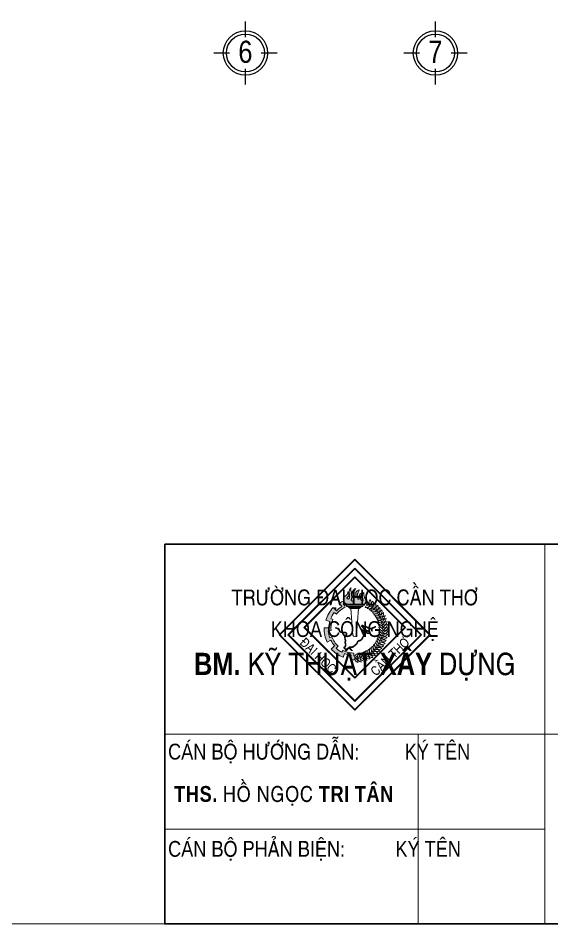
# Model space of a CAD drawing. Extents: x -1107188 to -523840, y 39692 to 514392.
# Drawn here: x -1042003 to -1033575, y 99592 to 113909 of the extents above; entities that cross this region are included whole.
import ezdxf
from ezdxf.enums import TextEntityAlignment as Align

# ---------------------------------------------------------------- set-up
doc = ezdxf.new("R2010")
doc.units = 0
doc.layers.get('0').update_dxf_attribs({"color": 255, "linetype": 'CONTINUOUS'})
doc.layers.add('00-KICH THUOC', color=6, linetype='CONTINUOUS', lineweight=9)
doc.layers.add('TAGS', color=60, linetype='CONTINUOUS')
doc.styles.add('SO BV', font='', dxfattribs={"height": 200})
doc.styles.get("Standard").update_dxf_attribs({"font": ''})
doc.styles.add('TEN BV', font='', dxfattribs={"height": 350})
doc.styles.add('VNI-HELVE-CONDENSEN', font='')
doc.styles.get('SO BV').set_extended_font_data('VNI-Helve-Condense')
doc.styles.get('Standard').set_extended_font_data('VNI-Helve-Condense')
doc.styles.get('TEN BV').set_extended_font_data('VNI-Helve-Condense', bold=True)
doc.styles.get('VNI-HELVE-CONDENSEN').set_extended_font_data('VNI-Helve-Condense')

# ---------------------------------------------------------------- blocks, each defined once
blk = doc.blocks.new('A$C206177D3')
at = {"layer": 'TAGS', "ltscale": 1000}
for p, q in [((-37, 240), (-37, 490)), ((-287, -10), (-537, -10)), ((463, -10), (213, -10)), ((-37, -510), (-37, -260))]:
    blk.add_line(p, q, dxfattribs=at)
blk.add_circle((-37, -10), 350, dxfattribs=at)
at = {"layer": 'TAGS', "color": 254, "ltscale": 1000}
blk.add_circle((-37, -10), 300, dxfattribs=at)
at = {"layer": 'TAGS', "ltscale": 1000, "style": 'VNI-HELVE-CONDENSEN'}
blk.add_attdef('A', text='', height=350, dxfattribs=at).set_placement((-38, -166), align=Align.CENTER)
blk = doc.blocks.new('logo DHCT')
h = blk.add_hatch(color=4)
h.set_gradient(color1=(244, 128, 11), one_color=1, tint=1, name='HEMISPHERICAL')
edge = h.paths.add_edge_path()
edge.add_spline(control_points=[(1291.3, 565.8), (1291.4, 566.1), (1291.8, 566.8), (1291.7, 568.1), (1291.8, 569.6), (1291.7, 571), (1290.8, 572), (1290.1, 573.3), (1289.4, 574.8), (1289, 576.7), (1287.8, 578.3), (1289.6, 582.4), (1287.6, 580.9), (1286.3, 580.8), (1285.9, 579.4), (1285.5, 578.1), (1284.8, 576.8), (1284.9, 574.9), (1286.6, 573.8), (1287.1, 572), (1287, 570.5), (1288, 569.2), (1286.8, 568.3), (1285.7, 568), (1284.7, 569), (1283.8, 570.1), (1283.2, 571.7), (1283, 573.3), (1283.2, 574.8), (1283.8, 576.2), (1284.2, 577.7), (1284.5, 579), (1286.1, 580.6), (1285.1, 580.6), (1284.7, 580.3), (1283.9, 580.2), (1283.1, 579.8), (1281.6, 579.1), (1282, 577), (1280.8, 575.6), (1280.9, 574.1), (1281.3, 572.9), (1281.2, 571.6), (1280.5, 571.2), (1280, 571), (1279, 571), (1279.4, 572.3), (1279.3, 573.3), (1279.4, 574.5), (1279, 575.8), (1278.9, 577.2), (1278.1, 578.6), (1278.6, 579.8), (1279.5, 580.8), (1279.8, 582.3), (1280.5, 583.5), (1281.8, 586), (1280.6, 585.6), (1279.9, 584.9), (1278.7, 584.9), (1277.8, 584), (1277.1, 583.3), (1276.2, 582.5), (1275.3, 581.3), (1276.2, 579.9), (1275.8, 578.6), (1276.4, 577.3), (1276.2, 576.2), (1276.9, 574.7), (1275.6, 574.8), (1274.9, 575.2), (1274.1, 576), (1273.5, 577.2), (1273.5, 578.8), (1273.5, 580.5), (1272.9, 582.5), (1273.7, 584.7), (1274.6, 586.1), (1276.4, 588.5), (1274.4, 587.1), (1273.2, 587), (1273, 586), (1272.6, 585.4), (1271.6, 585), (1271.3, 583.7), (1270.5, 582.6), (1270.3, 581.3), (1270.7, 579.9), (1271.2, 578.4), (1271.6, 576.4), (1270.3, 575.1), (1270.7, 573.5), (1271.2, 572.2), (1271.7, 570.8), (1271.9, 569.5), (1271.6, 568.5), (1270.6, 567.8), (1269.2, 568.2), (1268.5, 569.7), (1269.1, 571.1), (1269.1, 572.9), (1269.8, 574.8), (1269.1, 576.9), (1269.7, 578.7), (1268.5, 580.2), (1269.1, 581.5), (1269.2, 583.1), (1267.4, 584.5), (1267.9, 586.6), (1268.7, 590.8), (1267.6, 588), (1266.3, 587.3), (1266, 585.4), (1265.1, 583.9), (1265.1, 581.6), (1266.1, 579.7), (1265.7, 577.6), (1265.2, 576.1), (1266, 574.8), (1265.9, 573.3), (1265.5, 572), (1264.2, 570.9), (1262.9, 571.8), (1261.6, 572.7), (1262.4, 573.9), (1263.2, 574.5), (1263.9, 575.7), (1265.3, 576.7), (1265, 578.5), (1264.8, 580.1), (1264.4, 581.5), (1262.9, 584), (1263.4, 580.7), (1262.9, 578.8), (1260.5, 577.3), (1258.8, 575.2), (1255.6, 573.3), (1256.5, 570.5), (1256.7, 568.8), (1256.8, 568.3)], knot_values=[7.200197, 7.200197, 7.200197, 7.200197, 8.030576, 9.644933, 10.883085, 12.777157, 13.396436, 14.840704, 17.117317, 18.410085, 20.485772, 23.714493, 24.822738, 26.157319, 27.37694, 28.551663, 30.392496, 31.76009, 33.869391, 35.710224, 37.338793, 38.396791, 39.798244, 40.674529, 41.740278, 43.598113, 45.047487, 46.798527, 48.427092, 49.485089, 51.287992, 52.784287, 54.445744, 54.569674, 55.47182, 55.982761, 56.92644, 58.266554, 60.28218, 62.168342, 63.406494, 64.669207, 66.053544, 66.672982, 67.064839, 67.81865, 68.932986, 70.047322, 71.037843, 72.300558, 74.194632, 75.252627, 76.664426, 77.832795, 79.282165, 80.943626, 83.106067, 83.497924, 84.117362, 86.119235, 86.644777, 87.871047, 89.097311, 90.372341, 91.784136, 93.269919, 94.29098, 95.781922, 96.903124, 97.770618, 98.601803, 99.477711, 100.862256, 102.476619, 104.337974, 105.844285, 108.787512, 110.402283, 112.292715, 113.789908, 115.010275, 115.677128, 116.570221, 117.292668, 118.844386, 119.952028, 121.458342, 122.599909, 124.402809, 126.264164, 128.037207, 129.158412, 130.99925, 132.292013, 133.659606, 134.717601, 135.337039, 136.990371, 138.486671, 139.628238, 141.379279, 143.883331, 145.389645, 147.742133, 148.96175, 150.590319, 151.704656, 153.662922, 156.139226, 158.888412, 160.592752, 161.85096, 163.750685, 165.65041, 167.206655, 170.17292, 171.744999, 173.537426, 174.734812, 176.068735, 177.762125, 178.874382, 180.568831, 181.827045, 182.821479, 184.079688, 185.191658, 186.928692, 188.707254, 190.279327, 191.68554, 193.598606, 195.377173, 197.91218, 199.962953, 203.269647, 206.415178, 209.535613, 211.079968, 211.079968, 211.079968, 211.079968], degree=3, periodic=0)
edge.add_spline(control_points=[(1256.8, 568.3), (1256.9, 567.8), (1257.4, 565.5), (1259.8, 564.4), (1261.6, 563.5)], knot_values=[0, 0, 0, 0, 1.638921, 7.200197, 7.200197, 7.200197, 7.200197], degree=3, periodic=0)
edge.add_line((1261.6, 563.5), (1289.9, 563.5))
edge.add_spline(control_points=[(1289.9, 563.5), (1290.3, 564.1), (1290.7, 564.8), (1291.1, 565.5)], knot_values=[211.477879, 211.477879, 211.477879, 211.477879, 213.794614, 213.794614, 213.794614, 213.794614], degree=3, periodic=0)
edge.add_arc((1297.4, 568.4), 6.99, 202.4258, 205.0361, ccw=False)
edge.add_arc((1292.2, 558.9), 6.99, 98.0318, 100.8016, ccw=False)
h = blk.add_hatch(color=4)
edge = h.paths.add_edge_path()
edge.add_line((1241.8, 550), (1245.3, 547.3))
edge.add_arc((1275.6, 523.6), 38.5, 115.2385, 141.8919, ccw=False)
edge.add_line((1259.2, 558.4), (1257.7, 561.6))
edge.add_arc((1275.6, 523.6), 42, 113.9203, 115.2385, ccw=False)
edge.add_line((1258.5, 562), (1258.5, 563.5))
edge.add_line((1258.5, 563.5), (1261.6, 563.5))
edge.add_spline(control_points=[(1261.6, 563.5), (1259.8, 564.4), (1257.4, 565.5), (1256.9, 567.8), (1256.8, 568.3)], knot_values=[0, 0, 0, 0, 5.561275, 7.200197, 7.200197, 7.200197, 7.200197], degree=3, periodic=0)
edge.add_arc((1275.6, 523.6), 48.5, 112.7715, 121.3592)
edge.add_line((1250.3, 565), (1253.7, 559.4))
edge.add_arc((1275.6, 523.6), 42, 121.3592, 135.9572)
edge.add_line((1245.4, 552.8), (1240, 557.9))
edge.add_arc((1275.2, 524.5), 48.5, 136.4575, 163.8592)
edge.add_line((1228.5, 537.9), (1234.8, 536.1))
edge.add_arc((1275.2, 524.5), 42, 163.8592, 178.4572)
edge.add_line((1233.2, 525.6), (1225.7, 525.7))
edge.add_arc((1274.3, 524.8), 48.5, 178.9575, 206.3592)
edge.add_line((1230.8, 503.3), (1236.6, 506.2))
edge.add_arc((1274.3, 524.8), 42, 206.3592, 220.9572)
edge.add_line((1242.5, 497.3), (1237, 492.4))
edge.add_arc((1273.3, 524.5), 48.5, 221.4575, 248.8592)
edge.add_line((1255.8, 479.2), (1258.2, 485.3))
edge.add_arc((1273.3, 524.5), 42, 248.8592, 263.4572)
edge.add_line((1268.6, 482.8), (1267.8, 475.4))
edge.add_arc((1272.9, 523.7), 48.5, 263.9575, 272.1356)
edge.add_arc((1281.2, 477.7), 6.99, 175.9143, 201.6155, ccw=False)
edge.add_arc((1281.2, 478.7), 6.99, 163.5896, 184.0857, ccw=False)
edge.add_line((1274.5, 480.7), (1274.4, 481.7))
edge.add_arc((1272.9, 523.7), 42, 270.0781, 272.1356, ccw=False)
edge.add_line((1272.9, 481.7), (1272.9, 486))
edge.add_arc((1273.3, 524.5), 38.5, 242.7385, 269.3919, ccw=False)
edge.add_line((1255.7, 490.3), (1254.1, 487.2))
edge.add_arc((1273.3, 524.5), 42, 227.5781, 242.7385, ccw=False)
edge.add_line((1245, 493.5), (1248, 496.7))
edge.add_arc((1274.3, 524.8), 38.5, 200.2385, 226.8919, ccw=False)
edge.add_line((1238.2, 511.5), (1234.9, 510.3))
edge.add_arc((1274.3, 524.8), 42, 185.0781, 200.2385, ccw=False)
edge.add_line((1232.4, 521.1), (1236.8, 521.5))
edge.add_arc((1275.2, 524.5), 38.5, 157.7385, 184.3919, ccw=False)
edge.add_line((1239.5, 539), (1236.3, 540.4))
edge.add_arc((1275.2, 524.5), 42, 142.5781, 157.7385, ccw=False)
at = {"color": 4}
for p, q in [((1250.3, 565), (1253.7, 559.4)), ((1259.2, 558.4), (1257.7, 561.6)), ((1245.4, 552.8), (1240, 557.9)), ((1241.8, 550), (1245.3, 547.3)), ((1228.5, 537.9), (1234.8, 536.1)), ((1239.5, 539), (1236.3, 540.4)), ((1233.2, 525.6), (1225.7, 525.7)), ((1232.4, 521.1), (1236.8, 521.5)), ((1230.8, 503.3), (1236.6, 506.2)), ((1238.2, 511.5), (1234.9, 510.3)), ((1242.5, 497.3), (1237, 492.4)), ((1245, 493.5), (1248, 496.7)), ((1255.7, 490.3), (1254.1, 487.2)), ((1255.8, 479.2), (1258.2, 485.3)), ((1268.6, 482.8), (1267.8, 475.4)), ((1272.9, 481.7), (1272.9, 486))]:
    blk.add_line(p, q, dxfattribs=at)
for points in [[(1274.2, 395.5), (1393.7, 515), (1274.2, 634.5), (1154.7, 515)], [(1274.2, 396.1), (1393.1, 515), (1274.2, 633.9), (1155.3, 515)], [(1274.2, 396.7), (1392.5, 515), (1274.2, 633.2), (1155.9, 515)], [(1274.2, 409.5), (1379.7, 515), (1274.2, 620.4), (1168.8, 515)], [(1274.2, 410.1), (1379.1, 515), (1274.2, 619.8), (1169.4, 515)], [(1274.2, 410.8), (1378.4, 515), (1274.2, 619.2), (1170, 515)], [(1274.2, 446.2), (1354.4, 526.4), (1274.2, 606.6), (1194.1, 526.4)], [(1274.2, 446.9), (1353.8, 526.4), (1274.2, 606), (1194.7, 526.4)], [(1274.2, 447.5), (1353.1, 526.4), (1274.2, 605.3), (1195.3, 526.4)], [(1258.5, 561.5), (1289.9, 561.5), (1289.9, 563.5), (1258.5, 563.5)]]:
    blk.add_lwpolyline(points, close=True, dxfattribs=at)
for points in [[(1287.2, 561.5), (1261.3, 561.5)], [(1261.3, 561.5), (1261.3, 559.5)], [(1261.3, 559.5), (1287.2, 559.5)], [(1287.2, 559.5), (1261.3, 559.5)], [(1264, 559.5), (1264, 558.5)], [(1284.4, 558.5), (1264, 558.5)], [(1265.4, 558.5), (1265.4, 557.5)], [(1283.1, 558.5), (1283.1, 557.5)], [(1284.4, 559.5), (1284.4, 558.5)], [(1287.2, 561.5), (1287.2, 559.5)], [(1265.4, 557.5), (1283.1, 557.5)], [(1266.7, 557.5), (1266.7, 556.5)], [(1266.7, 556.5), (1281.7, 556.5)], [(1268.1, 556.5), (1271.4, 514.5)], [(1280.3, 556.5), (1277, 514.5)], [(1281.7, 557.5), (1281.7, 556.5)], [(1274.7, 475.2), (1274.4, 481.7)]]:
    blk.add_lwpolyline(points, dxfattribs=at)
for centre, radius, start, end in [((1275.6, 523.6), 38.5, 115.2385, 141.8919), ((1275.6, 523.6), 42, 121.3592, 135.9572), ((1275.6, 523.6), 48.5, 112.7715, 121.3592), ((1275.6, 523.6), 42, 113.9203, 115.2385), ((1296.6, 554.9), 6.99, 72.9826, 151.3584), ((1292.6, 564.9), 6.99, 252.9826, 331.3584), ((1292.2, 558.9), 6.99, 22.4258, 100.8016), ((1297.4, 568.4), 6.99, 202.4258, 280.8016), ((1299.5, 552.6), 6.99, 67.528, 145.9038), ((1296.4, 563), 6.99, 247.528, 325.9038), ((1303.9, 566.2), 6.99, 143.1871, 221.5629), ((1293.1, 565.8), 6.99, 323.1871, 41.5629), ((1307.8, 563.2), 6.99, 137.7325, 216.1083), ((1297, 563.8), 6.99, 317.7325, 36.1083), ((1311.5, 559.8), 6.99, 132.278, 210.6538), ((1300.8, 561.4), 6.99, 312.278, 30.6538), ((1314.8, 556.1), 6.99, 126.8234, 205.1992), ((1304.2, 558.7), 6.99, 306.8234, 25.1992), ((1275.2, 524.5), 48.5, 136.4575, 163.8592), ((1275.2, 524.5), 42, 142.5781, 157.7385), ((1302.2, 550.1), 6.99, 62.0735, 140.4493), ((1300.1, 560.7), 6.99, 242.0735, 320.4493), ((1304.6, 547.3), 6.99, 56.6189, 134.9948), ((1303.5, 558.1), 6.99, 236.6189, 314.9948), ((1306.7, 544.3), 6.99, 51.1644, 129.5402), ((1306.6, 555.1), 6.99, 231.1644, 309.5402), ((1308.5, 541.1), 6.99, 45.7099, 124.0857), ((1309.5, 551.9), 6.99, 225.7099, 304.0857), ((1310.1, 537.8), 6.99, 40.2553, 118.6311), ((1317.7, 552.1), 6.99, 121.3689, 199.7447), ((1307.5, 555.7), 6.99, 301.3689, 19.7447), ((1320.2, 547.9), 6.99, 115.9143, 194.2901), ((1310.4, 552.4), 6.99, 295.9143, 14.2901), ((1322.3, 543.4), 6.99, 110.4598, 188.8356), ((1313, 548.8), 6.99, 290.4598, 8.8356), ((1315.2, 545.1), 6.99, 285.0052, 3.3811), ((1324, 538.7), 6.99, 105.0052, 183.3811), ((1275.2, 524.5), 42, 163.8592, 178.4572), ((1275.2, 524.5), 38.5, 157.7385, 184.3919), ((1312, 548.4), 6.99, 220.2553, 298.6311), ((1311.3, 534.3), 6.99, 34.8008, 113.1766), ((1314.2, 544.7), 6.99, 214.8008, 293.1766), ((1312.1, 530.7), 6.99, 29.3462, 107.722), ((1316.1, 540.8), 6.99, 209.3462, 287.722), ((1312.6, 527.1), 6.99, 23.8917, 102.2675), ((1317.5, 536.8), 6.99, 203.8917, 282.2675), ((1318.6, 532.6), 6.99, 198.4371, 276.8129), ((1312.8, 523.4), 6.99, 18.4371, 96.8129), ((1317.1, 541.1), 6.99, 279.5507, 357.9265), ((1325.2, 533.9), 6.99, 99.5507, 177.9265), ((1318.5, 536.9), 6.99, 274.0962, 352.472), ((1326, 529), 6.99, 94.0962, 172.472), ((1319.6, 532.6), 6.99, 268.6416, 347.0174), ((1326.2, 524.1), 6.99, 88.6416, 167.0174), ((1274.3, 524.8), 48.5, 178.9575, 206.3592), ((1274.3, 524.8), 42, 185.0781, 200.2385), ((1318.8, 515.4), 6.99, 176.6189, 254.9948), ((1310, 509.1), 6.99, 356.6189, 74.9948), ((1319.4, 519.7), 6.99, 182.0735, 260.4493), ((1311.2, 512.6), 6.99, 2.0735, 80.4493), ((1319.3, 528.3), 6.99, 192.9826, 271.3584), ((1312.6, 519.8), 6.99, 12.9826, 91.3584), ((1319.5, 524), 6.99, 187.528, 265.9038), ((1312.1, 516.1), 6.99, 7.528, 85.9038), ((1324.3, 509.4), 6.99, 72.278, 150.6538), ((1320.3, 519.5), 6.99, 252.278, 330.6538), ((1325.4, 514.2), 6.99, 77.7325, 156.1083), ((1320.5, 523.9), 6.99, 257.7325, 336.1083), ((1320.3, 528.3), 6.99, 263.1871, 341.5629), ((1326.1, 519.1), 6.99, 83.1871, 161.5629), ((1274.3, 524.8), 42, 206.3592, 220.9572), ((1274.3, 524.8), 38.5, 200.2385, 226.8919), ((1274.2, 515), 2.82, 189.7838, 350.2162), ((1312.6, 499.4), 6.99, 154.8008, 233.1766), ((1302.1, 496.8), 6.99, 334.8008, 53.1766), ((1314.7, 503.2), 6.99, 160.2553, 238.6311), ((1304.5, 499.6), 6.99, 340.2553, 58.6311), ((1316.5, 507.1), 6.99, 165.7099, 244.0857), ((1306.7, 502.6), 6.99, 345.7099, 64.0857), ((1317.8, 511.2), 6.99, 171.1644, 249.5402), ((1308.5, 505.8), 6.99, 351.1644, 69.5402), ((1318.3, 495.9), 6.99, 55.9143, 134.2901), ((1317.3, 506.6), 6.99, 235.9143, 314.2901), ((1320.7, 500.2), 6.99, 61.3689, 139.7447), ((1318.7, 510.8), 6.99, 241.3689, 319.7447), ((1322.7, 504.7), 6.99, 66.8234, 145.1992), ((1319.7, 515.1), 6.99, 246.8234, 325.1992), ((1273.3, 524.5), 48.5, 221.4575, 248.8592), ((1273.3, 524.5), 42, 227.5781, 242.7385), ((1273.3, 524.5), 38.5, 242.7385, 269.3919), ((1289.5, 480.8), 6.99, 116.6189, 194.9948), ((1279.7, 485.3), 6.99, 296.6189, 14.9948), ((1293.5, 482.5), 6.99, 122.0735, 200.4493), ((1283.3, 486), 6.99, 302.0735, 20.4493), ((1297.3, 484.5), 6.99, 127.528, 205.9038), ((1286.8, 487), 6.99, 307.528, 25.9038), ((1300.9, 486.9), 6.99, 132.9826, 211.3584), ((1290.2, 488.4), 6.99, 312.9826, 31.3584), ((1304.3, 489.6), 6.99, 138.4371, 216.8129), ((1293.5, 490), 6.99, 318.4371, 36.8129), ((1307.4, 492.6), 6.99, 143.8917, 222.2675), ((1296.6, 492), 6.99, 323.8917, 42.2675), ((1304.9, 481.5), 6.99, 34.0962, 112.472), ((1308, 491.8), 6.99, 214.0962, 292.472), ((1310.2, 495.9), 6.99, 149.3462, 227.722), ((1299.4, 494.3), 6.99, 329.3462, 47.722), ((1308.7, 484.6), 6.99, 39.5507, 117.9265), ((1310.8, 495.2), 6.99, 219.5507, 297.9265), ((1312.3, 488), 6.99, 45.0052, 123.3811), ((1313.4, 498.8), 6.99, 225.0052, 303.3811), ((1315.5, 491.8), 6.99, 50.4598, 128.8356), ((1315.5, 502.6), 6.99, 230.4598, 308.8356), ((1273.3, 524.5), 42, 248.8592, 263.4572), ((1272.9, 523.7), 48.5, 263.9575, 272.1356), ((1272.9, 523.7), 42, 270.0781, 272.1356), ((1281.2, 478.7), 6.99, 105.7099, 184.0857), ((1272.3, 485), 6.99, 285.7099, 4.0857), ((1281.2, 477.7), 6.99, 175.9143, 254.2901), ((1272.3, 471.5), 6.99, 355.9143, 74.2901), ((1285.4, 479.6), 6.99, 111.1644, 189.5402), ((1276, 484.9), 6.99, 291.1644, 9.5402), ((1285.5, 478.6), 6.99, 181.3689, 259.7447), ((1277.3, 471.6), 6.99, 1.3689, 79.7447), ((1289.7, 479.9), 6.99, 186.8234, 265.1992), ((1282.2, 472.1), 6.99, 6.8234, 85.1992), ((1293.8, 481.5), 6.99, 192.278, 270.6538), ((1287.1, 473.1), 6.99, 12.278, 90.6538), ((1297.7, 483.6), 6.99, 197.7325, 276.1083), ((1291.8, 474.5), 6.99, 17.7325, 96.1083), ((1296.4, 476.4), 6.99, 23.1871, 101.5629), ((1301.4, 486), 6.99, 203.1871, 281.5629), ((1300.7, 478.7), 6.99, 28.6416, 107.0174), ((1304.8, 488.8), 6.99, 208.6416, 287.0174)]:
    blk.add_arc(centre, radius, start, end, dxfattribs=at)
for points in [[(1261.6, 563.5), (1257.2, 566.8), (1256.5, 569.9), (1256.3, 573), (1258.5, 575.3), (1261, 577.5), (1262.5, 578.8), (1263.2, 581.3), (1263.2, 583), (1264.3, 581.5), (1264.8, 580.1), (1265, 578.6), (1265, 576.8), (1263.9, 575.5), (1263.2, 574.6), (1262.3, 573.7), (1261.9, 572.8), (1262.8, 571.9), (1264.3, 571.3), (1265.2, 571.9), (1265.9, 573.5), (1265.9, 574.8), (1265.4, 575.9), (1265.7, 577.7), (1265.9, 579.3), (1265.2, 582.1), (1265.2, 583.7), (1265.9, 585.5), (1266.5, 587.3), (1267.4, 588.2), (1268.3, 589.6), (1267.9, 586.9), (1267.9, 584.4), (1269.1, 582.8), (1269.1, 581.7), (1268.8, 580.1), (1269.3, 579), (1269.3, 576.6), (1269.6, 575.1), (1269.2, 572.6), (1268.9, 570.9), (1268.7, 569.8), (1269.3, 568.4), (1270.9, 568.1), (1271.4, 568.4), (1271.8, 569.4), (1271.7, 570.8), (1271.3, 572), (1270.7, 573.8), (1270.5, 574.9), (1271.3, 576.5), (1271.2, 578.3), (1270.7, 580.1), (1270.4, 581.2), (1270.7, 582.7), (1271.2, 583.7), (1271.9, 585), (1272.5, 585.4), (1273, 586.1), (1273.3, 586.8), (1274.4, 587.3), (1275.7, 587.9), (1274.8, 586.3), (1273.9, 584.9), (1273.1, 582.1), (1273.4, 580.6), (1273.5, 578.7), (1273.6, 577.1), (1274.3, 575.9), (1274.9, 575.2), (1275.6, 574.9), (1276.5, 574.9), (1276.4, 576), (1276.2, 577.5), (1276, 578.5), (1276, 580), (1275.6, 581.3), (1276.2, 582.4), (1277.1, 583.3), (1278, 584.2), (1278.3, 584.5), (1280.2, 585.3), (1280.7, 585.6), (1281.1, 585.8), (1280.6, 583.7), (1279.8, 582.2), (1279.3, 580.8), (1278.7, 579.8), (1278.3, 578.5), (1278.7, 577.5), (1279.1, 575.6), (1279.3, 574.4), (1279.3, 573.4), (1279.3, 572.3), (1279.3, 571.2), (1280.1, 571), (1280.5, 571.2), (1281, 571.5), (1281.2, 572.9), (1281, 574.1), (1281, 575.4), (1281.7, 577.1), (1282.1, 579.1), (1283.2, 579.8), (1284.1, 580.2), (1284.5, 580.3), (1285.4, 580.6), (1285.5, 580.6), (1284.8, 579.1), (1284.2, 577.7), (1283.7, 576), (1283.3, 575), (1283.1, 573.4), (1283.3, 571.7), (1283.8, 570.3), (1284.9, 568.8), (1285.8, 568.2), (1286.7, 568.3), (1287.6, 569.3), (1287.3, 570.3), (1287, 571.9), (1286.4, 573.6), (1285, 575.2), (1284.9, 576.6), (1285.5, 578.3), (1285.9, 579.5), (1286.4, 580.6), (1287.6, 581.1), (1288.6, 581.6), (1288.4, 578.3), (1289, 576.4), (1289.4, 575.1), (1290.2, 573), (1291, 571.8), (1291.4, 571.3), (1291.7, 569.4), (1291.7, 568.2), (1291.6, 566.6), (1291.1, 565.6), (1289.9, 563.5)], [(1244, 526), (1249.4, 523.1), (1251.3, 519.7), (1254.1, 519), (1258.9, 518.4), (1260.8, 517.7), (1260.8, 514.9), (1260.2, 513.9), (1259.2, 513.3), (1258.9, 508.5), (1259.5, 506.3), (1259.9, 505), (1258.9, 502.8), (1259.9, 500.6), (1259.5, 497.4), (1258.9, 495.8), (1257.3, 494.9), (1258.3, 493.6), (1258.9, 492.6), (1260.5, 492), (1264.6, 493.9), (1266.2, 495.2), (1269.1, 495.2), (1272.3, 496.4), (1274.8, 498.4), (1277.7, 501.5), (1279.3, 504.4), (1281.2, 505.3), (1285.6, 508.2), (1286.9, 510.8), (1288.5, 513.6), (1288.5, 516.5), (1291, 519.7), (1293.9, 517.7), (1297.1, 517.7), (1298, 518.4), (1297.4, 519.7), (1296.8, 520.3), (1295.2, 520.6), (1293.6, 521.2), (1291.7, 522.2), (1289.5, 523.8), (1288.5, 524.4), (1287.5, 526), (1286.3, 527.6), (1285.3, 529.2), (1285.6, 529.5), (1288.5, 527.9), (1291.7, 527.6), (1293.6, 527), (1294.9, 526), (1297.1, 525.4), (1298.7, 524.7), (1299.6, 524.1), (1300.9, 523.8), (1301.5, 522.2), (1301.5, 521.2), (1300.9, 522.5), (1300.9, 524.4), (1302.5, 525.7), (1303.8, 526), (1304.7, 526.3), (1305.4, 526.6), (1307, 528.2)], [(1290, 519.2), (1287.9, 521.5), (1286.2, 522.3), (1284.9, 523.1), (1283.8, 524.5), (1283, 525.1)]]:
    blk.add_spline(points, degree=3, dxfattribs=at)
for points, knots in [([(1297.7, 518.5), (1297.7, 518.5), (1297.7, 518.5), (1297.6, 518.7), (1297.6, 518.7), (1297.5, 518.9), (1297.4, 519), (1297.3, 519.2), (1297.2, 519.3), (1297, 519.5), (1296.9, 519.7), (1296.7, 519.9), (1296.6, 519.9), (1296.5, 520), (1296.4, 520), (1296.3, 520), (1296.2, 520.1), (1295.9, 520.1), (1295.6, 520.1), (1295.2, 520.2), (1295, 520.2), (1294.7, 520.3), (1294.5, 520.4), (1294, 520.6), (1293.8, 520.7), (1293.3, 520.9), (1293.1, 521), (1292.7, 521.2), (1292.4, 521.3), (1291.9, 521.6), (1291.7, 521.7), (1291.2, 522), (1290.9, 522.2), (1290.5, 522.6), (1290.2, 522.7), (1289.8, 523), (1289.7, 523.2), (1289.3, 523.4), (1289.2, 523.5), (1288.9, 523.6), (1288.7, 523.7), (1288.5, 523.9), (1288.4, 524), (1288.1, 524.2), (1288, 524.4), (1287.7, 524.7), (1287.6, 524.9), (1287.5, 525.3), (1287.4, 525.5), (1287.2, 525.9), (1287, 526.1), (1286.8, 526.4), (1286.7, 526.6), (1286.4, 526.9), (1286.2, 527.1), (1285.9, 527.4), (1285.7, 527.6), (1285.3, 527.9), (1285.2, 528.1), (1285, 528.4), (1284.9, 528.5), (1284.9, 528.8), (1284.8, 529), (1284.9, 529.2), (1284.9, 529.3), (1285.1, 529.5), (1285.1, 529.6), (1285.3, 529.8), (1285.4, 529.8), (1285.7, 530), (1285.8, 530), (1286.2, 530), (1286.4, 530), (1286.7, 529.9), (1286.9, 529.8), (1287.3, 529.5), (1287.6, 529.2), (1288.1, 528.8), (1288.3, 528.5), (1288.7, 528.3), (1288.9, 528.2), (1289.2, 528.1), (1289.3, 528), (1289.9, 528), (1290.3, 528), (1291.1, 528), (1291.4, 528), (1292.3, 528), (1293, 527.8), (1293.8, 527.4), (1293.9, 527.2), (1294.3, 527), (1294.4, 526.8), (1294.7, 526.6), (1294.9, 526.5), (1295.1, 526.4), (1295.2, 526.3), (1295.4, 526.2), (1295.5, 526.2), (1295.9, 526), (1296.2, 526), (1296.9, 525.8), (1297.4, 525.7), (1298, 525.5), (1298.2, 525.5), (1298.6, 525.3), (1298.7, 525.2), (1299, 525.1), (1299.1, 525), (1299.2, 524.8), (1299.3, 524.8), (1299.5, 524.6), (1299.6, 524.5), (1299.8, 524.5), (1299.9, 524.4), (1300.1, 524.4), (1300.1, 524.4), (1300.3, 524.4), (1300.4, 524.4), (1300.4, 524.3)], [101.451643, 101.451643, 101.451643, 101.451643, 101.771819, 101.771819, 102.091996, 102.091996, 102.412172, 102.412172, 102.750649, 102.750649, 103.295857, 103.295857, 103.647825, 103.647825, 103.999794, 103.999794, 104.351763, 104.351763, 105.091806, 105.091806, 105.544295, 105.544295, 105.996784, 105.996784, 106.901762, 106.901762, 107.609439, 107.609439, 108.317117, 108.317117, 109.180739, 109.180739, 110.04436, 110.04436, 110.879408, 110.879408, 111.578511, 111.578511, 112.09109, 112.09109, 112.60367, 112.60367, 112.9764, 112.9764, 113.506739, 113.506739, 114.037078, 114.037078, 114.705183, 114.705183, 115.451219, 115.451219, 116.197255, 116.197255, 116.82162, 116.82162, 117.451662, 117.451662, 117.959878, 117.959878, 118.298253, 118.298253, 118.574743, 118.574743, 118.797905, 118.797905, 119.021067, 119.021067, 119.244229, 119.244229, 119.686472, 119.686472, 120.128714, 120.128714, 120.570956, 120.570956, 121.416219, 121.416219, 122.261482, 122.261482, 122.866475, 122.866475, 123.471467, 123.471467, 124.832418, 124.832418, 125.633892, 125.633892, 127.421434, 127.421434, 128.021731, 128.021731, 128.622029, 128.622029, 129.162625, 129.162625, 129.591119, 129.591119, 130.019612, 130.019612, 130.8766, 130.8766, 132.214597, 132.214597, 132.809142, 132.809142, 133.234829, 133.234829, 133.573108, 133.573108, 133.911386, 133.911386, 134.417502, 134.417502, 134.699113, 134.699113, 134.980723, 134.980723, 135.169827, 135.169827, 135.169827, 135.169827]), ([(1243.9, 525.6), (1244.2, 525.5), (1244.5, 525.5), (1245.4, 525.2), (1246, 525), (1247, 524.6), (1247.5, 524.4), (1248.1, 523.9), (1248.4, 523.7), (1248.8, 523.3), (1249, 523), (1249.2, 522.6), (1249.3, 522.3), (1249.7, 521.6), (1249.8, 521.1), (1250.2, 520.3), (1250.4, 519.9), (1250.8, 519.5), (1250.9, 519.4), (1251.3, 519.2), (1251.4, 519.1), (1252, 518.8), (1252.5, 518.8), (1253.3, 518.7), (1253.7, 518.6), (1254.4, 518.6), (1254.9, 518.5), (1255.7, 518.4), (1256.1, 518.4), (1256.9, 518.3), (1257.3, 518.2), (1257.9, 518.1), (1258.3, 518.1), (1259, 518), (1259.3, 517.9), (1259.9, 517.8), (1260.1, 517.7), (1260.4, 517.6), (1260.5, 517.5), (1260.6, 517.4), (1260.6, 517.3), (1260.7, 517.2), (1260.7, 517), (1260.8, 516.7), (1260.8, 516.3), (1260.7, 515.7), (1260.6, 515.4), (1260.4, 514.9), (1260.3, 514.7), (1260.1, 514.4), (1260, 514.3), (1259.9, 514.2), (1259.8, 514.2), (1259.6, 514), (1259.5, 514), (1259.3, 513.8), (1259.2, 513.8), (1258.9, 513.5), (1258.7, 513.4), (1258.5, 513.1), (1258.4, 512.9), (1258.1, 512.3), (1258.1, 511.9), (1258.1, 510.9), (1258.1, 510.4), (1258.3, 509.4), (1258.4, 508.9), (1258.6, 508.1), (1258.7, 507.8), (1258.8, 507.2), (1258.9, 506.9), (1259.1, 506.4), (1259.1, 506.3), (1259.2, 506), (1259.3, 505.8), (1259.4, 505.5), (1259.4, 505.4), (1259.5, 505.2), (1259.5, 505.1), (1259.5, 505), (1259.4, 504.9), (1259.4, 504.7), (1259.3, 504.5), (1259, 504), (1258.8, 503.8), (1258.6, 503.4), (1258.6, 503.3), (1258.5, 503), (1258.5, 502.8), (1258.5, 502.5), (1258.5, 502.4), (1258.6, 502), (1258.8, 501.8), (1259, 501.3), (1259.2, 501), (1259.4, 500.7), (1259.4, 500.6), (1259.6, 500.2), (1259.6, 499.9), (1259.6, 499.4), (1259.5, 499.1), (1259.4, 498.5), (1259.3, 498.1), (1259.2, 497.6), (1259.1, 497.4), (1259.1, 497.1), (1259, 496.9), (1259, 496.6), (1258.9, 496.5), (1258.8, 496.3), (1258.8, 496.2), (1258.6, 496.1), (1258.4, 496), (1258.1, 495.8), (1257.9, 495.7), (1257.6, 495.6), (1257.5, 495.6), (1257.3, 495.4), (1257.2, 495.4), (1257, 495.2), (1257, 495.1), (1256.9, 495), (1256.9, 494.9), (1256.9, 494.7), (1256.9, 494.7), (1257, 494.5), (1257, 494.4), (1257.2, 494.2), (1257.2, 494.1), (1257.4, 493.9), (1257.6, 493.7), (1257.8, 493.5), (1257.9, 493.4), (1258, 493.2), (1258.1, 493.1), (1258.2, 492.9), (1258.3, 492.8), (1258.4, 492.6), (1258.5, 492.5), (1258.7, 492.2), (1258.9, 492.1), (1259.3, 491.9), (1259.5, 491.8), (1260, 491.6), (1260.3, 491.6), (1261, 491.6), (1261.3, 491.6), (1262.4, 491.8), (1263.2, 492.2), (1264.2, 493), (1264.5, 493.2), (1265, 493.7), (1265.2, 493.9), (1265.7, 494.4), (1265.9, 494.5), (1266.2, 494.7), (1266.3, 494.8), (1266.5, 494.8), (1266.6, 494.9), (1267, 494.9), (1267.4, 494.9), (1268.1, 494.8), (1268.5, 494.8), (1269.2, 494.8), (1269.4, 494.8), (1269.9, 494.9), (1270.1, 494.9), (1270.7, 495.1), (1271.1, 495.3), (1271.9, 495.7), (1272.2, 495.9), (1272.9, 496.4), (1273.2, 496.6), (1274, 497.2), (1274.5, 497.6), (1275.8, 498.6), (1276.5, 499.3), (1277.4, 500.3), (1277.6, 500.6), (1278, 501.2), (1278.1, 501.5), (1278.4, 502.1), (1278.5, 502.3), (1278.8, 502.9), (1278.9, 503.2), (1279.2, 503.7), (1279.4, 503.9), (1279.7, 504.3), (1280, 504.4), (1280.5, 504.7), (1280.8, 504.8), (1281.5, 505), (1281.8, 505.2), (1282.5, 505.4), (1282.9, 505.6), (1283.9, 506.1), (1284.5, 506.5), (1285.3, 507.2), (1285.5, 507.4), (1285.9, 507.9), (1286.1, 508.1), (1286.3, 508.6), (1286.5, 508.8), (1286.7, 509.4), (1286.8, 509.7), (1287.1, 510.2), (1287.2, 510.5), (1287.5, 510.9), (1287.6, 511.1), (1288, 511.7), (1288.3, 512.1), (1288.7, 512.8), (1288.8, 513), (1288.9, 513.5), (1288.9, 513.7), (1289, 514), (1289, 514.2), (1288.9, 514.9), (1288.9, 515.4), (1288.9, 516.1), (1288.9, 516.4), (1289, 516.9), (1289.1, 517.1), (1289.4, 517.8), (1289.6, 518.2), (1290.1, 518.8), (1290.3, 519), (1290.7, 519.2), (1290.8, 519.2), (1291, 519.3), (1291.1, 519.3), (1291.3, 519.2), (1291.4, 519.1), (1291.7, 519), (1291.8, 518.9), (1292.3, 518.5), (1292.6, 518.2), (1293.2, 517.7), (1293.5, 517.5), (1294, 517.2), (1294.3, 517.1), (1295, 516.9), (1295.6, 517), (1296.4, 517.1), (1296.6, 517.2), (1297.1, 517.3), (1297.2, 517.4), (1297.6, 517.5), (1297.8, 517.6), (1298.1, 517.8), (1298.2, 517.8), (1298.3, 518), (1298.4, 518.1), (1298.5, 518.3), (1298.5, 518.4), (1298.5, 518.6), (1298.5, 518.7), (1298.4, 518.9), (1298.3, 519.1), (1298.2, 519.4), (1298.1, 519.5), (1297.9, 519.7), (1297.8, 519.8), (1297.6, 520.1), (1297.4, 520.3), (1297.2, 520.5), (1297.1, 520.6), (1296.9, 520.7), (1296.8, 520.8), (1296.4, 520.9), (1296.1, 520.9), (1295.7, 520.9), (1295.5, 521), (1295.2, 521), (1295.1, 521), (1294.9, 521.1), (1294.8, 521.1), (1294.5, 521.2), (1294.3, 521.3), (1293.9, 521.6), (1293.7, 521.7), (1293.3, 521.8), (1293.1, 521.9), (1292.6, 522.2), (1292.3, 522.3), (1291.9, 522.6), (1291.7, 522.7), (1291.3, 523), (1291.1, 523.1), (1290.6, 523.5), (1290.4, 523.6), (1290, 523.9), (1289.9, 524), (1289.6, 524.2), (1289.4, 524.3), (1289.1, 524.5), (1289, 524.5), (1288.8, 524.7), (1288.7, 524.8), (1288.6, 524.9), (1288.5, 525), (1288.3, 525.4), (1288.2, 525.7), (1287.9, 526.1), (1287.9, 526.3), (1287.7, 526.6), (1287.6, 526.8), (1287.2, 527.2), (1287, 527.5), (1286.5, 528), (1286.2, 528.2), (1285.9, 528.5), (1285.8, 528.7), (1285.7, 528.8), (1285.7, 528.9), (1285.7, 528.9), (1285.7, 529), (1285.7, 529), (1285.7, 529), (1285.7, 529), (1285.7, 529.1), (1285.8, 529.1), (1285.8, 529.2), (1285.9, 529.2), (1285.9, 529.2), (1286, 529.2), (1286.1, 529.2), (1286.2, 529.2), (1286.3, 529.2), (1286.5, 529.1), (1286.6, 529), (1286.9, 528.7), (1287.2, 528.4), (1287.7, 528), (1287.9, 527.8), (1288.3, 527.6), (1288.4, 527.5), (1288.8, 527.3), (1288.9, 527.3), (1289.6, 527.1), (1290.1, 527.2), (1290.9, 527.2), (1291.2, 527.2), (1291.7, 527.2), (1291.9, 527.2), (1292.4, 527.1), (1292.6, 527), (1293, 526.8), (1293.2, 526.7), (1293.6, 526.5), (1293.8, 526.3), (1294.2, 526), (1294.4, 525.8), (1294.7, 525.6), (1294.9, 525.5), (1295.2, 525.4), (1295.4, 525.4), (1295.8, 525.2), (1296.1, 525.2), (1296.9, 525), (1297.3, 524.9), (1297.8, 524.7), (1298, 524.7), (1298.2, 524.5), (1298.3, 524.5), (1298.5, 524.4), (1298.6, 524.3), (1298.8, 524.1), (1299, 524), (1299.2, 523.9), (1299.3, 523.8), (1299.5, 523.7), (1299.6, 523.7), (1299.8, 523.6), (1299.9, 523.6), (1300.1, 523.6), (1300.2, 523.6), (1300.3, 523.5)], [0, 0, 0, 0, 0.873639, 0.873639, 2.620918, 2.620918, 4.216179, 4.216179, 5.396152, 5.396152, 6.276277, 6.276277, 7.156403, 7.156403, 8.586348, 8.586348, 9.656917, 9.656917, 10.169018, 10.169018, 10.681118, 10.681118, 11.981902, 11.981902, 12.907182, 12.907182, 14.237132, 14.237132, 15.567081, 15.567081, 16.666784, 16.666784, 17.597488, 17.597488, 18.638923, 18.638923, 19.378315, 19.378315, 19.841919, 19.841919, 20.305523, 20.305523, 20.769127, 20.769127, 21.796327, 21.796327, 22.650542, 22.650542, 23.364921, 23.364921, 23.810279, 23.810279, 24.157009, 24.157009, 24.50374, 24.50374, 24.984995, 24.984995, 25.466249, 25.466249, 25.947503, 25.947503, 27.219445, 27.219445, 28.491388, 28.491388, 29.76333, 29.76333, 30.715059, 30.715059, 31.666788, 31.666788, 32.156176, 32.156176, 32.645565, 32.645565, 33.104989, 33.104989, 33.425843, 33.425843, 33.746698, 33.746698, 34.483625, 34.483625, 35.220552, 35.220552, 35.625371, 35.625371, 35.960651, 35.960651, 36.295931, 36.295931, 37.043282, 37.043282, 37.790634, 37.790634, 38.269538, 38.269538, 39.238739, 39.238739, 40.20794, 40.20794, 41.177142, 41.177142, 41.680312, 41.680312, 42.183483, 42.183483, 42.672661, 42.672661, 43.161839, 43.161839, 43.651016, 43.651016, 44.140194, 44.140194, 44.516068, 44.516068, 44.768523, 44.768523, 44.954602, 44.954602, 45.096404, 45.096404, 45.238205, 45.238205, 45.508269, 45.508269, 45.778333, 45.778333, 46.318486, 46.318486, 46.655631, 46.655631, 46.992775, 46.992775, 47.433267, 47.433267, 47.738857, 47.738857, 48.271636, 48.271636, 48.804415, 48.804415, 49.632091, 49.632091, 50.459767, 50.459767, 52.840699, 52.840699, 53.847651, 53.847651, 54.75082, 54.75082, 55.653989, 55.653989, 56.108977, 56.108977, 56.563964, 56.563964, 57.680207, 57.680207, 58.796449, 58.796449, 59.415816, 59.415816, 60.035183, 60.035183, 61.273916, 61.273916, 62.435854, 62.435854, 63.597792, 63.597792, 65.45974, 65.45974, 68.332285, 68.332285, 69.395263, 69.395263, 70.260804, 70.260804, 71.126346, 71.126346, 72.136306, 72.136306, 73.104068, 73.104068, 74.07183, 74.07183, 75.039592, 75.039592, 76.069118, 76.069118, 77.098644, 77.098644, 79.157696, 79.157696, 80.17771, 80.17771, 80.93779, 80.93779, 81.69787, 81.69787, 82.731954, 82.731954, 83.500363, 83.500363, 84.268771, 84.268771, 85.680582, 85.680582, 86.380497, 86.380497, 86.933657, 86.933657, 87.486817, 87.486817, 88.95635, 88.95635, 89.688576, 89.688576, 90.420801, 90.420801, 91.732207, 91.732207, 92.700514, 92.700514, 93.26952, 93.26952, 93.838526, 93.838526, 94.407532, 94.407532, 94.976538, 94.976538, 96.278918, 96.278918, 97.031078, 97.031078, 97.783237, 97.783237, 99.217071, 99.217071, 99.880379, 99.880379, 100.342721, 100.342721, 100.805064, 100.805064, 101.113547, 101.113547, 101.302187, 101.302187, 101.490826, 101.490826, 101.679466, 101.679466, 102.065813, 102.065813, 102.452161, 102.452161, 102.767035, 102.767035, 103.402322, 103.402322, 103.674556, 103.674556, 103.946789, 103.946789, 104.644761, 104.644761, 105.171645, 105.171645, 105.54225, 105.54225, 105.912856, 105.912856, 106.654066, 106.654066, 107.314185, 107.314185, 107.974304, 107.974304, 108.919503, 108.919503, 109.682742, 109.682742, 110.445982, 110.445982, 111.297561, 111.297561, 111.788011, 111.788011, 112.322211, 112.322211, 112.85641, 112.85641, 113.243666, 113.243666, 113.630921, 113.630921, 114.618476, 114.618476, 115.150791, 115.150791, 115.683106, 115.683106, 116.747736, 116.747736, 117.544131, 117.544131, 117.987845, 117.987845, 118.326614, 118.326614, 118.601607, 118.601607, 118.821512, 118.821512, 119.041417, 119.041417, 119.261322, 119.261322, 119.481227, 119.481227, 119.897955, 119.897955, 120.314682, 120.314682, 120.73141, 120.73141, 121.670748, 121.670748, 122.296901, 122.296901, 122.754229, 122.754229, 123.211556, 123.211556, 124.537464, 124.537464, 125.445826, 125.445826, 126.20248, 126.20248, 126.959134, 126.959134, 127.746138, 127.746138, 128.533143, 128.533143, 129.194336, 129.194336, 129.654351, 129.654351, 130.114367, 130.114367, 131.034399, 131.034399, 132.263576, 132.263576, 132.863268, 132.863268, 133.255781, 133.255781, 133.682606, 133.682606, 134.109431, 134.109431, 134.39859, 134.39859, 134.645528, 134.645528, 134.892466, 134.892466, 135.17642, 135.17642, 135.17642, 135.17642]), ([(1244.1, 526.4), (1244.4, 526.3), (1244.7, 526.2), (1245.6, 526), (1246.2, 525.8), (1247.3, 525.4), (1247.7, 525.2), (1248.5, 524.7), (1248.8, 524.5), (1249.3, 523.9), (1249.6, 523.6), (1250, 522.9), (1250.1, 522.6), (1250.4, 521.9), (1250.5, 521.5), (1250.8, 520.9), (1250.9, 520.7), (1251.2, 520.3), (1251.3, 520.2), (1251.5, 520), (1251.6, 519.9), (1251.9, 519.8), (1252, 519.7), (1252.6, 519.6), (1253.1, 519.5), (1253.9, 519.4), (1254.2, 519.4), (1254.8, 519.4), (1255.1, 519.3), (1256, 519.2), (1256.5, 519.2), (1257.4, 519), (1257.8, 519), (1258.4, 518.9), (1258.7, 518.8), (1259.3, 518.7), (1259.6, 518.7), (1260.2, 518.6), (1260.5, 518.5), (1260.9, 518.2), (1261, 518.1), (1261.2, 517.9), (1261.3, 517.8), (1261.5, 517.4), (1261.6, 517), (1261.6, 516.4), (1261.6, 516), (1261.4, 515.4), (1261.3, 515.1), (1261.2, 514.6), (1261.1, 514.4), (1260.8, 514), (1260.7, 513.8), (1260.4, 513.6), (1260.3, 513.5), (1260.1, 513.4), (1260, 513.3), (1259.8, 513.2), (1259.6, 513.1), (1259.5, 513), (1259.4, 512.9), (1259.3, 512.8), (1259.2, 512.7), (1259.1, 512.5), (1259, 512.3), (1258.9, 511.9), (1258.9, 511.6), (1258.9, 510.8), (1259, 510.1), (1259.2, 509.1), (1259.3, 508.8), (1259.4, 508.2), (1259.5, 507.9), (1259.6, 507.4), (1259.7, 507.1), (1259.8, 506.8), (1259.9, 506.6), (1260, 506.2), (1260.1, 506), (1260.2, 505.5), (1260.3, 505.4), (1260.3, 505.1), (1260.3, 504.9), (1260.2, 504.7), (1260.2, 504.5), (1260, 504.1), (1259.8, 503.9), (1259.5, 503.4), (1259.4, 503.1), (1259.3, 502.9), (1259.3, 502.8), (1259.3, 502.7), (1259.3, 502.6), (1259.4, 502.4), (1259.4, 502.2), (1259.7, 501.8), (1259.8, 501.6), (1260, 501.2), (1260.1, 501), (1260.3, 500.7), (1260.3, 500.5), (1260.4, 500.2), (1260.4, 500), (1260.4, 499.5), (1260.4, 499.2), (1260.3, 498.6), (1260.2, 498.3), (1260, 497.7), (1260, 497.5), (1259.9, 497.1), (1259.9, 496.8), (1259.7, 496.4), (1259.7, 496.1), (1259.4, 495.7), (1259.3, 495.6), (1259, 495.3), (1258.8, 495.2), (1258.3, 495), (1258.1, 495), (1257.9, 494.8), (1257.8, 494.8), (1257.8, 494.8)], [0, 0, 0, 0, 0.866167, 0.866167, 2.598501, 2.598501, 4.027459, 4.027459, 5.108078, 5.108078, 6.194218, 6.194218, 7.280359, 7.280359, 8.366499, 8.366499, 9.248779, 9.248779, 9.910266, 9.910266, 10.46396, 10.46396, 11.017654, 11.017654, 12.479952, 12.479952, 13.353153, 13.353153, 14.226355, 14.226355, 15.972758, 15.972758, 17.069869, 17.069869, 17.887805, 17.887805, 18.705741, 18.705741, 19.523677, 19.523677, 19.883144, 19.883144, 20.242612, 20.242612, 21.069666, 21.069666, 21.89672, 21.89672, 22.627571, 22.627571, 23.213148, 23.213148, 23.798725, 23.798725, 24.127015, 24.127015, 24.455306, 24.455306, 24.91775, 24.91775, 25.300922, 25.300922, 25.684094, 25.684094, 26.450437, 26.450437, 27.21678, 27.21678, 29.004454, 29.004454, 29.913724, 29.913724, 30.822994, 30.822994, 31.614154, 31.614154, 32.101678, 32.101678, 32.846774, 32.846774, 33.236937, 33.236937, 33.568782, 33.568782, 33.900628, 33.900628, 34.711768, 34.711768, 35.522908, 35.522908, 35.855255, 35.855255, 36.187602, 36.187602, 36.899183, 36.899183, 37.610764, 37.610764, 38.181823, 38.181823, 38.608069, 38.608069, 39.034315, 39.034315, 39.886808, 39.886808, 40.857981, 40.857981, 41.504453, 41.504453, 42.150924, 42.150924, 42.797396, 42.797396, 43.166874, 43.166874, 43.703917, 43.703917, 44.24096, 44.24096, 44.53485, 44.53485, 44.53485, 44.53485]), ([(1257.8, 494.8), (1257.8, 494.7), (1257.9, 494.6), (1258, 494.5), (1258.1, 494.4), (1258.3, 494.1), (1258.5, 494), (1258.7, 493.7), (1258.8, 493.6), (1258.9, 493.3), (1259, 493.2), (1259.1, 493), (1259.2, 493), (1259.3, 492.8), (1259.4, 492.7), (1259.8, 492.5), (1260, 492.5), (1260.4, 492.4), (1260.6, 492.4), (1261, 492.4), (1261.2, 492.4), (1261.8, 492.5), (1262.2, 492.6), (1262.9, 493), (1263.3, 493.3), (1263.9, 493.8), (1264.2, 494), (1264.7, 494.5), (1264.9, 494.8), (1265.4, 495.2), (1265.6, 495.3), (1266, 495.5), (1266.1, 495.6), (1266.5, 495.7), (1266.7, 495.7), (1267.3, 495.7), (1267.7, 495.7), (1268.4, 495.6), (1268.6, 495.6), (1269.1, 495.6), (1269.3, 495.6), (1269.7, 495.7), (1269.9, 495.7), (1270.5, 495.9), (1270.9, 496.1), (1271.7, 496.6), (1272.1, 496.8), (1272.9, 497.4), (1273.3, 497.7), (1274, 498.2), (1274.4, 498.5), (1275.1, 499.1), (1275.4, 499.4), (1276.4, 500.3), (1276.9, 501), (1277.6, 502.2), (1277.7, 502.6), (1278.2, 503.6), (1278.4, 504.1), (1279, 504.7), (1279.1, 504.8), (1279.5, 505), (1279.6, 505.1), (1280.2, 505.4), (1280.5, 505.5), (1281.2, 505.8), (1281.5, 505.9), (1282.2, 506.2), (1282.5, 506.3), (1283.4, 506.8), (1284, 507.1), (1284.7, 507.8), (1285, 508), (1285.3, 508.4), (1285.4, 508.6), (1285.7, 509), (1285.8, 509.3), (1286, 509.8), (1286.1, 510.1), (1286.4, 510.6), (1286.5, 510.9), (1286.8, 511.3), (1286.9, 511.5), (1287.4, 512.2), (1287.6, 512.6), (1287.9, 513.1), (1288, 513.3), (1288.1, 513.7), (1288.1, 513.8), (1288.1, 514.1), (1288.1, 514.3), (1288.1, 514.9), (1288, 515.4), (1288.1, 516.3), (1288.1, 516.5), (1288.2, 517.1), (1288.3, 517.3), (1288.6, 518.1), (1288.9, 518.6), (1289.5, 519.4), (1289.8, 519.6), (1290.3, 519.9), (1290.5, 520), (1290.9, 520.1), (1291.1, 520.1), (1291.4, 520), (1291.6, 520), (1292, 519.8), (1292.3, 519.6), (1292.8, 519.1), (1293.1, 518.9), (1293.5, 518.5), (1293.8, 518.3), (1294.2, 518), (1294.4, 518), (1294.8, 517.8), (1295, 517.8), (1295.6, 517.8), (1296, 517.8), (1296.6, 518), (1296.8, 518.1), (1297.2, 518.2), (1297.4, 518.3), (1297.6, 518.4), (1297.6, 518.5), (1297.7, 518.5), (1297.7, 518.5), (1297.7, 518.5)], [45.486402, 45.486402, 45.486402, 45.486402, 45.832535, 45.832535, 46.178669, 46.178669, 46.589737, 46.589737, 47.012312, 47.012312, 47.434887, 47.434887, 47.75339, 47.75339, 48.436521, 48.436521, 49.119652, 49.119652, 49.773625, 49.773625, 50.427598, 50.427598, 51.735545, 51.735545, 53.115349, 53.115349, 54.127944, 54.127944, 55.14054, 55.14054, 55.781926, 55.781926, 56.271426, 56.271426, 56.760927, 56.760927, 57.959396, 57.959396, 58.702978, 58.702978, 59.398499, 59.398499, 60.094021, 60.094021, 61.485065, 61.485065, 62.943839, 62.943839, 64.402614, 64.402614, 65.756748, 65.756748, 67.110882, 67.110882, 69.819149, 69.819149, 71.328898, 71.328898, 72.838647, 72.838647, 73.414931, 73.414931, 73.991215, 73.991215, 75.007569, 75.007569, 76.044522, 76.044522, 77.081476, 77.081476, 79.155382, 79.155382, 80.246175, 80.246175, 81.031029, 81.031029, 81.815883, 81.815883, 82.762419, 82.762419, 83.503186, 83.503186, 84.243954, 84.243954, 85.662844, 85.662844, 86.389548, 86.389548, 86.973377, 86.973377, 87.557206, 87.557206, 89.054322, 89.054322, 89.711064, 89.711064, 90.367807, 90.367807, 91.6997, 91.6997, 92.676183, 92.676183, 93.26328, 93.26328, 93.72702, 93.72702, 94.19076, 94.19076, 95.091592, 95.091592, 95.992423, 95.992423, 96.893255, 96.893255, 97.634867, 97.634867, 98.376479, 98.376479, 99.709245, 99.709245, 100.24567, 100.24567, 100.782095, 100.782095, 101.098268, 101.098268, 101.251069, 101.251069, 101.251069, 101.251069]), ([(1289.6, 519), (1289.5, 519.2), (1289.4, 519.4), (1288.9, 520), (1288.6, 520.4), (1288.1, 520.8), (1288, 521), (1287.6, 521.2), (1287.4, 521.3), (1287, 521.5), (1286.8, 521.6), (1286.2, 521.8), (1285.8, 522), (1285.2, 522.3), (1285, 522.4), (1284.7, 522.7), (1284.5, 522.8), (1284.3, 523.1), (1284.2, 523.3), (1284, 523.6), (1283.9, 523.8), (1283.7, 524), (1283.6, 524.1), (1283.4, 524.3), (1283.3, 524.4), (1283.1, 524.6), (1282.9, 524.7), (1282.8, 524.8)], [0, 0, 0, 0, 0.732255, 0.732255, 2.196766, 2.196766, 2.970075, 2.970075, 3.663936, 3.663936, 4.357797, 4.357797, 5.613539, 5.613539, 6.225105, 6.225105, 6.724157, 6.724157, 7.223209, 7.223209, 7.849313, 7.849313, 8.289555, 8.289555, 8.729797, 8.729797, 9.287714, 9.287714, 9.287714, 9.287714]), ([(1290.3, 519.4), (1290.2, 519.7), (1290, 519.9), (1289.6, 520.5), (1289.2, 520.9), (1288.7, 521.4), (1288.4, 521.6), (1288, 521.9), (1287.8, 522), (1287.3, 522.3), (1287.1, 522.3), (1286.5, 522.6), (1286.2, 522.7), (1285.7, 523), (1285.5, 523.1), (1285.2, 523.3), (1285.1, 523.4), (1284.9, 523.6), (1284.8, 523.8), (1284.6, 524.1), (1284.5, 524.3), (1284.3, 524.6), (1284.2, 524.7), (1283.9, 524.9), (1283.8, 525), (1283.5, 525.2), (1283.4, 525.3), (1283.2, 525.5)], [0, 0, 0, 0, 0.730284, 0.730284, 2.190851, 2.190851, 2.974075, 2.974075, 3.701231, 3.701231, 4.428387, 4.428387, 5.491689, 5.491689, 6.203327, 6.203327, 6.73588, 6.73588, 7.268434, 7.268434, 7.885441, 7.885441, 8.314177, 8.314177, 8.742913, 8.742913, 9.287714, 9.287714, 9.287714, 9.287714]), ([(1301.2, 524.1), (1301.3, 524), (1301.4, 523.9), (1301.6, 523.7), (1301.7, 523.5), (1301.8, 523.2), (1301.9, 522.9), (1301.9, 522.4), (1302, 522.2), (1302, 521.8), (1302, 521.6), (1302, 521.4), (1302, 521.4), (1302, 521.3), (1302, 521.3), (1302, 521.2), (1302, 521.1), (1301.9, 521.1), (1301.9, 521), (1301.8, 520.9), (1301.7, 520.9), (1301.6, 520.8), (1301.5, 520.8), (1301.4, 520.8), (1301.3, 520.9), (1301.3, 520.9), (1301.2, 520.9), (1301.2, 521), (1301.1, 521), (1301.1, 521.1), (1301.1, 521.1), (1301, 521.3), (1300.9, 521.4), (1300.8, 521.6), (1300.8, 521.7), (1300.6, 522), (1300.6, 522.2), (1300.4, 522.8), (1300.3, 523.2), (1300.3, 523.5)], [135.853997, 135.853997, 135.853997, 135.853997, 136.194033, 136.194033, 136.53407, 136.53407, 137.239301, 137.239301, 137.652623, 137.652623, 138.065945, 138.065945, 138.184929, 138.184929, 138.283181, 138.283181, 138.360327, 138.360327, 138.437472, 138.437472, 138.492365, 138.492365, 138.547257, 138.547257, 138.60215, 138.60215, 138.657043, 138.657043, 138.781898, 138.781898, 138.906753, 138.906753, 139.178855, 139.178855, 139.450957, 139.450957, 139.879791, 139.879791, 140.774083, 140.774083, 140.774083, 140.774083]), ([(1300.4, 524.3), (1300.5, 524.6), (1300.6, 524.8), (1300.9, 525.1), (1301.1, 525.3), (1301.5, 525.6), (1301.8, 525.8), (1302.3, 526), (1302.4, 526.1), (1302.8, 526.2), (1303, 526.3), (1303.4, 526.3), (1303.6, 526.4), (1303.9, 526.5), (1304.1, 526.5), (1304.5, 526.7), (1304.7, 526.7), (1305.1, 527), (1305.3, 527.1), (1305.6, 527.4), (1305.8, 527.5), (1306.2, 527.9), (1306.4, 528.2), (1306.6, 528.5)], [141.498857, 141.498857, 141.498857, 141.498857, 142.102177, 142.102177, 142.705497, 142.705497, 143.519279, 143.519279, 144.060003, 144.060003, 144.600726, 144.600726, 145.167148, 145.167148, 145.733569, 145.733569, 146.503986, 146.503986, 147.274403, 147.274403, 148.044821, 148.044821, 149.078747, 149.078747, 149.078747, 149.078747]), ([(1301.2, 524.1), (1301.2, 524.2), (1301.3, 524.3), (1301.4, 524.5), (1301.5, 524.6), (1301.8, 524.9), (1302.1, 525), (1302.6, 525.3), (1302.8, 525.4), (1303.2, 525.5), (1303.5, 525.5), (1304, 525.6), (1304.2, 525.7), (1304.6, 525.8), (1304.8, 525.9), (1305.2, 526.1), (1305.4, 526.2), (1306.1, 526.6), (1306.5, 527.1), (1307, 527.7), (1307.2, 527.8), (1307.3, 528)], [141.53668, 141.53668, 141.53668, 141.53668, 142.005661, 142.005661, 142.474641, 142.474641, 143.445674, 143.445674, 144.222348, 144.222348, 144.999023, 144.999023, 145.607735, 145.607735, 146.216448, 146.216448, 146.82516, 146.82516, 148.488591, 148.488591, 149.078747, 149.078747, 149.078747, 149.078747])]:
    blk.add_open_spline(points, degree=3, knots=knots, dxfattribs=at)
for s, rotation, p in [('ÑAÏI HOÏC', 315.9975, (1186.4, 501.1)), ('CAÀN THÔ', 44.0025, (1307.8, 448.7))]:
    blk.add_text(s, height=14.7, rotation=rotation, dxfattribs=at).set_placement(p)
blk = doc.blocks.new('KHUNGTEN')
for p, q in [((-526153, 224392), (-526153, 218392)), ((-526153, 222892), (-526153, 224392)), ((-520153, 224392), (-520153, 218392)), ((-526153, 221392), (-510153, 221392)), ((-522153, 221392), (-522153, 218404)), ((-526153, 219892), (-520153, 219892)), ((-526153, 218392), (-510153, 218392)), ((-526153, 218392), (-522153, 218392))]:
    blk.add_line(p, q)
at = {"color": 3, "linetype": 'Continuous'}
blk.add_lwpolyline([(-593153, 218392), (-593153, 276792), (-510153, 276792), (-510153, 218392)], close=True, dxfattribs=at)
at = {"lineweight": 30}
blk.add_lwpolyline([(-526153, 224392), (-510153, 224392), (-510153, 218392), (-526153, 218392)], close=True, dxfattribs=at)
at = {"xscale": 10, "yscale": 10, "zscale": 10}
blk.add_blockref('logo DHCT', (-535895, 217813), dxfattribs=at)
at = {"char_height": 200, "width": 6000}
for s, insert, attachment_point in [('{\\fVNI-Helve-Condense|b0|i0|c0|p2;\\H1.25x;TRÖÔØNG ÑAÏI HOÏC CAÀN THÔ\\H0.2x;\\P\\P\\H5x;KHOA COÂNG NGHEÄ\\Ftxt|c0;\\P\\H0.2x;\\P\\fVNI-Helve-Condense|b1|i0|c0|p2;\\H7x;BM. KYÕ THUAÄT XAÂY DÖÏNG}', (-523153, 223677), 2), ('{\\fVNI-Helve-Condense|b0|i0|c0|p2;\\H1.25x;   CAÙN BOÄ HÖÔÙNG DAÃN:         KYÙ TEÂN}', (-526339, 221240), 1), ('{\\fVNI-Helve-Condense|b1|i0|c0|p2;\\H1.25x;\\T1.05;  THS. HOÀ NGOÏC TRI TAÂN\\H0.99995x; }', (-526170, 220415), 4), ('{\\fVNI-Helve-Condense|b0|i0|c0|p2;\\H1.25x;   CAÙN BOÄ PHAÛN BIEÄN:          KYÙ TEÂN}', (-526339, 219703), 1)]:
    blk.add_mtext(s, dxfattribs=dict(at, insert=insert, attachment_point=attachment_point))
at = {"style": 'TEN BV'}
for tag, p in [('TEB_BV', (-518299, 222628)), ('LOAI_BV', (-511918, 220684)), ('TL', (-512164, 219751))]:
    blk.add_attdef(tag, p, '', height=350, dxfattribs=at)
at = {"style": 'SO BV'}
for tag, p in [('SOBV', (-510673, 221020)), ('TONGSOBV', (-510673, 220591))]:
    blk.add_attdef(tag, text='', height=200, dxfattribs=at).set_placement(p, align=Align.CENTER)

msp = doc.modelspace()

# ---------------------------------------------------------------- block references
at = {"layer": '00-KICH THUOC'}
msp.add_blockref('KHUNGTEN', (-513535.14, -118800), dxfattribs=at)
at = {"layer": 'TAGS', "ltscale": 1000}
ref = msp.add_blockref('A$C206177D3', (-1038376.194, 113367.265), dxfattribs=at)
ref.add_attrib('A', '6', dxfattribs={"color": 7, "ltscale": 1000, "height": 350, "style": 'VNI-HELVE-CONDENSEN'}).set_placement((-1038414.498, 113201.627), align=Align.CENTER)
ref = msp.add_blockref('A$C206177D3', (-1035376.194, 113367.265), dxfattribs=at)
ref.add_attrib('A', '7', dxfattribs={"color": 7, "ltscale": 1000, "height": 350, "style": 'VNI-HELVE-CONDENSEN'}).set_placement((-1035414.498, 113201.627), align=Align.CENTER)

doc.saveas('drawing.dxf')
